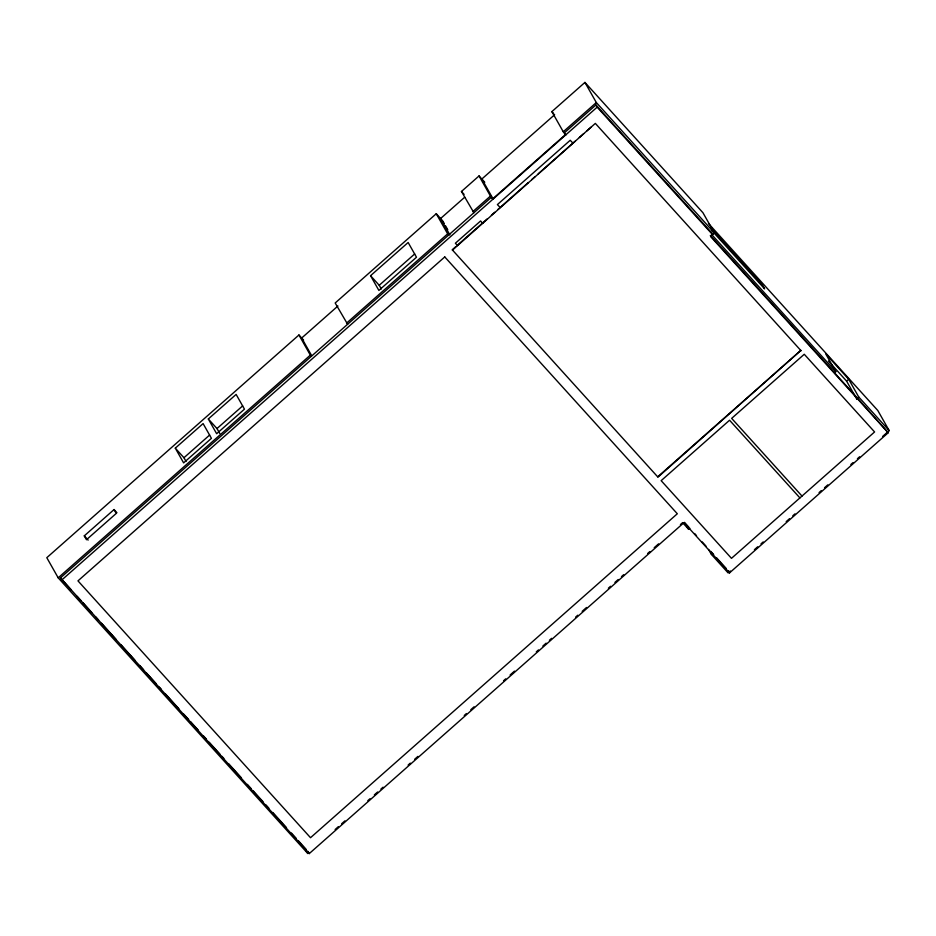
<?xml version="1.0" encoding="UTF-8"?>
<svg xmlns="http://www.w3.org/2000/svg" width="936" height="936" viewBox="0 0 936 936"><rect width="100%" height="100%" fill="white"/><g stroke="black" fill="none" stroke-linecap="round" stroke-linejoin="round"><path stroke-width="1.4" d="M303.592 340.131L298.947 334.994L46.8 557.692L58.196 577.828L307.874 853.585L305.744 849.806M442.038 220.112L436.258 213.724L335.182 302.995L347.607 324.265M473.885 212.741L461.46 191.47L479.045 175.933L484.778 182.263M566.046 134.831L563.261 131.754L551.866 111.63L584.941 82.415L702.948 212.741L714.343 232.877L712.003 234.936L835.778 371.65L834.842 373.136L857.774 398.455L856.873 399.251M175.289 448.157L203.1 423.599L211.431 438.329L183.62 462.887L175.289 448.157L183.959 457.727L186.042 461.413M208.319 418.977L236.129 394.419L244.46 409.149L216.649 433.719L208.319 418.977L216.988 428.559L219.761 433.462M370.551 275.699L408.143 242.494L416.485 257.236L378.881 290.441L370.551 275.699L379.22 285.281L381.303 288.967M337.919 306.014L301.685 338.013L311.641 355.633M554.65 114.707L481.841 179.01L493.225 199.146L490.441 196.069L479.045 175.933M464.701 197.227L440.599 218.509L449.853 234.866M114.052 509.558L116.239 513.431L86.475 539.721L84.287 535.86L114.052 509.558L116.941 512.752M183.959 457.727L209.629 435.053M216.988 428.559L242.658 405.885M379.22 285.281L414.66 253.972M58.196 577.828L310.342 355.13L298.947 334.994M346.577 323.131L447.654 233.86L436.258 213.724M472.844 211.606L490.441 196.069M563.261 131.754L596.326 102.55L584.941 82.415M60.407 577.921L491.47 197.215L492.5 199.04L565.321 134.726L564.291 132.9L595.916 104.972L711.407 232.514L712.635 234.702L710.564 236.527L888.217 432.736L729.518 572.902L684.005 522.627L309.266 853.585L60.407 577.921L71.171 589.809M61.647 580.109L597.156 107.16L595.916 104.972M455.493 246.893L452.228 249.783L657.961 477.138L800.865 350.38L657.762 476.775M457.681 244.975L487.071 219.012M491.435 215.163L494.699 212.273M497.964 209.395L528.395 182.508M531.66 179.63L534.924 176.752M538.177 173.874L575.09 141.278M579.349 137.51L583.619 133.743M586.813 130.923L591.072 127.156M452.439 250.146L595.331 123.4L801.064 350.754M335.123 829.53L338.387 826.64M341.652 823.75L344.928 820.86M367.801 800.654L369.989 798.736M374.341 794.886L377.617 791.996M380.882 789.106L383.058 787.188M408.119 765.051L410.307 763.121M414.66 759.272L417.924 756.393M464.244 715.478L466.432 713.548M470.796 709.699L474.072 706.809M503.556 680.764L505.732 678.834M510.108 674.985L514.472 671.124M536.305 651.842L538.492 649.912M542.857 646.051L546.133 643.161M549.409 640.271L551.596 638.34M575.617 617.128L577.793 615.198M582.169 611.337L586.533 607.487M608.365 588.194L610.553 586.275M614.917 582.414L618.193 579.524M621.469 576.623L623.657 574.704M647.677 553.48L649.853 551.561M654.217 547.7L658.593 543.839M680.425 524.558L682.613 522.627L688.685 529.331L689.867 528.29M848.695 379.255L858.71 396.969L856.615 398.818L846.6 381.104L848.695 379.255L825.763 353.937L835.778 371.65M730.314 570.96L728.126 572.902L711.442 554.475L712.635 553.422M754.428 549.678L757.715 546.764M761.003 543.863L763.191 541.932M786.205 521.609L789.493 518.708M792.78 515.806L794.968 513.864M819.07 492.582L821.27 490.639M824.546 487.738L827.833 484.836M850.847 464.513L853.035 462.583M857.423 458.71L859.611 456.768M882.625 436.445L889.2 430.642L877.804 410.506L708.447 223.458M710.494 227.752L762.618 285.316L764.642 288.885L711.489 230.186M596.326 102.55L714.343 232.877M828.454 361.062L846.6 381.104M597.156 107.16L712.635 234.702M858.71 396.969L889.2 430.642M710.307 235.427L834.596 372.692M551.866 111.63L553.726 113.677M802 496.068L731.659 418.38L804.258 354.264L874.587 431.952L731.484 558.336L661.155 480.659L729.565 420.229L799.906 497.905M461.46 191.47L464.057 194.349M482.754 223.365L480.589 220.978L455.387 243.231L457.564 245.618M447.654 233.86L448.683 235.006M684.497 522.358L688.837 527.144M694.606 533.52L696.513 535.614M702.199 541.909L705.99 546.097M710.728 551.327L713.665 554.568M716.59 557.798L726.324 568.561M310.342 355.13L311.372 356.277M84.287 535.86L88.136 540.107M77.044 596.29L80.964 600.62M82.918 602.784L91.728 612.507M95.647 616.836L98.584 620.077M101.521 623.317L116.193 639.534M121.095 644.939L134.796 660.067M139.686 665.473L143.606 669.802M146.542 673.042L156.324 683.853M159.26 687.094L161.226 689.259M165.134 693.576L178.834 708.716M183.737 714.121L188.627 719.515M190.581 721.679L198.409 730.326M203.311 735.731L206.248 738.972M209.173 742.225L219.948 754.112M221.902 756.276L223.856 758.429M228.758 763.834L241.476 777.886M247.35 784.38L251.269 788.697M253.223 790.861L263.004 801.672M265.941 804.913L268.878 808.154M272.797 812.483L286.498 827.611M291.389 833.017L296.291 838.422M298.245 840.587L306.072 849.233M888.217 432.736L857.774 398.455M572.961 143.149L570.223 140.271L497.402 204.586L500.14 207.464M728.278 570.714L729.518 572.902M708.599 549.455L711.442 554.475M687.258 526.828L688.685 529.331M442.763 220.908L444.19 223.423M445.606 225.939L447.747 229.718M308.026 851.397L309.266 853.585M444.764 256.932L77.969 580.87L310.518 837.708L677.313 513.759L444.764 256.932"/></g></svg>
